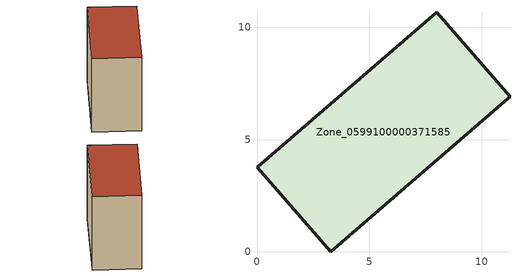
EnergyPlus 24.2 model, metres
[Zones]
Zone_0599100000371585
 floor ground (C_G): 0,3.77 7.99,10.67 11.25,6.91 11.17,6.84 3.27,0 z1.6
 wall outside (C_F): 11.25,6.91 7.99,10.67 0,3.77 3.27,0 11.17,6.84 11.25,6.91 z1.6:9.97
 roof outside (C_R): 7.99,10.67 0,3.77 3.27,0 11.17,6.84 11.25,6.91 z9.97
[BUILDING]
Pand.0599100000371585: North Axis=0; Terrain=City; Loads Convergence Tolerance Value=0.04; Temperature Convergence Tolerance Value=0.4; Solar Distribution=FullExterior; Maximum Number of Warmup Days=25; Minimum Number of Warmup Days=1
[Site:Location]
Rotterdam.The.Hague.AP_ZH_NLD Design_Conditions: Latitude=51.96; Longitude=4.45; Time Zone=1; Elevation=-4.5
[SITE:GROUNDTEMPERATURE:BUILDINGSURFACE]
18, 18, 18, 18, 18, 18, 18, 18, 18, 18, 18, 18
[MATERIAL] Thermal Absorptance=0.9; Solar Absorptance=0.7; Visible Absorptance=0.7
Name | Roughness | Thickness | Conductivity | Density | Specific Heat
G.TI.1992-2005 | MediumSmooth | 0.15 | 0.06 | 540 | 1210
F.TI.1992-2005 | Rough | 0.3 | 0.12 | 1920 | 840
R.TI.1992-2005 | MediumRough | 0.2 | 0.08 | 1500 | 1000
[CONSTRUCTION]
C_G: G.TI.1992-2005
C_F: F.TI.1992-2005
C_R: R.TI.1992-2005
[ZONE]
Zone_0599100000371585: Type=1; Multiplier=1; Ceiling Height=Autocalculate; Volume=Autocalculate; Floor Area=autocalculate; Part of Total Floor Area=Yes
[ZONEINFILTRATION:DESIGNFLOWRATE]
Infil_Zone_0599100000371585: Zone or ZoneList or Space or SpaceList=Zone_0599100000371585; Schedule=AlwaysOn; Design Flow Rate Calculation Method=Flow/Area; Flow Rate per Floor Area=0.0015; Constant Term Coefficient=1; Temperature Term Coefficient=0; Velocity Term Coefficient=0; Velocity Squared Term Coefficient=0
[HVACTEMPLATE:ZONE:IDEALLOADSAIRSYSTEM]
Zone_0599100000371585: Maximum Heating Supply Air Temperature=50; Minimum Cooling Supply Air Temperature=13; Maximum Heating Supply Air Humidity Ratio=0.0156; Minimum Cooling Supply Air Humidity Ratio=0.0077; Heating Limit=NoLimit; Cooling Limit=NoLimit; Dehumidification Control Type=ConstantSensibleHeatRatio; Cooling Sensible Heat Ratio=0.7; Dehumidification Setpoint=60; Humidification Control Type=None; Humidification Setpoint=30; Outdoor Air Method=None; Outdoor Air Flow Rate per Person=0.00944; Outdoor Air Flow Rate per Zone Floor Area=0; Outdoor Air Flow Rate per Zone=0; Demand Controlled Ventilation Type=None; Outdoor Air Economizer Type=NoEconomizer; Heat Recovery Type=None; Sensible Heat Recovery Effectiveness=0.7; Latent Heat Recovery Effectiveness=0.65
[ZONECONTROL:THERMOSTAT]
ThermostatControl_Zone_0599100000371585: Zone or ZoneList=Zone_0599100000371585; Control Type Schedule=DualSetpointControlType; Control 1=Thermostat_Zone_0599100000371585; Temperature Difference Between Cutout And Setpoint=0
[THERMOSTATSETPOINT:DUALSETPOINT]
Thermostat_Zone_0599100000371585: Heating Setpoint Temperature Schedule=HeatingSetpoint_Zone_0599100000371585; Cooling Setpoint Temperature Schedule=CoolingSetpoint_Zone_0599100000371585
[SCHEDULE:COMPACT]
HeatingSetpoint_Zone_0599100000371585: Through: 12/31, For: AllDays, Until: 24:00, 21
CoolingSetpoint_Zone_0599100000371585: Through: 12/31, For: AllDays, Until: 24:00, 24
DualSetpointControlType: Through: 12/31, For: AllDays, Until: 24:00, 4
AlwaysOn: Through: 12/31, For: AllDays, Until: 24:00, 1
